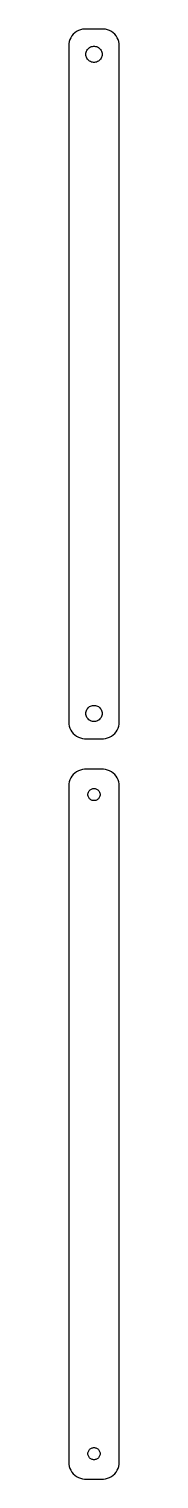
# Model space of a CAD drawing. Header units: metres. Extents: x -8 to 8, y 114 to 543.
import ezdxf

# ---------------------------------------------------------------- set-up
doc = ezdxf.new("R2010")
doc.units = ezdxf.units.M

msp = doc.modelspace()

# ---------------------------------------------------------------- linework, layer by layer
for p, q in [((-6.54507, 540.939), (-6.88153, 540.409)), ((-6.14484, 541.423), (-6.54507, 540.939)), ((-5.68712, 541.853), (-6.14484, 541.423)), ((-5.17912, 542.222), (-5.68712, 541.853)), ((-4.62889, 542.524), (-5.17912, 542.222)), ((-4.04507, 542.755), (-4.62889, 542.524)), ((-3.4369, 542.911), (-4.04507, 542.755)), ((-2.81395, 542.99), (-3.4369, 542.911)), ((2.81395, 542.99), (-2.81395, 542.99)), ((3.4369, 542.911), (2.81395, 542.99)), ((4.04507, 542.755), (3.4369, 542.911)), ((4.62889, 542.524), (4.04507, 542.755)), ((5.17912, 542.222), (4.62889, 542.524)), ((5.68712, 541.853), (5.17912, 542.222)), ((6.14484, 541.423), (5.68712, 541.853)), ((6.54507, 540.939), (6.14484, 541.423)), ((6.88153, 540.409), (6.54507, 540.939)), ((-7.46057, 538.627), (-7.5, 538)), ((-7.5, 538), (-7.5, 338)), ((-7.34291, 539.243), (-7.46057, 538.627)), ((-7.14888, 539.841), (-7.34291, 539.243)), ((-6.88153, 540.409), (-7.14888, 539.841)), ((-2.32458, 536.097), (-2.23146, 536.383)), ((-2.23146, 536.383), (-2.10313, 536.656)), ((-2.10313, 536.656), (-1.94164, 536.911)), ((-1.94164, 536.911), (-1.74951, 537.143)), ((-1.74951, 537.143), (-1.52982, 537.349)), ((-1.52982, 537.349), (-1.28598, 537.526)), ((-1.28598, 537.526), (-1.02187, 537.672)), ((-1.02187, 537.672), (-0.741638, 537.783)), ((-0.741638, 537.783), (-0.449707, 537.857)), ((-0.449707, 537.857), (-0.150696, 537.895)), ((-0.150696, 537.895), (0.150696, 537.895)), ((0.150696, 537.895), (0.449707, 537.857)), ((0.449707, 537.857), (0.741638, 537.783)), ((0.741638, 537.783), (1.02187, 537.672)), ((1.02187, 537.672), (1.28598, 537.526)), ((1.28598, 537.526), (1.52982, 537.349)), ((1.52982, 537.349), (1.74951, 537.143)), ((1.74951, 537.143), (1.94164, 536.911)), ((1.94164, 536.911), (2.10313, 536.656)), ((2.10313, 536.656), (2.23146, 536.383)), ((2.23146, 536.383), (2.32458, 536.097)), ((7.14888, 539.841), (6.88153, 540.409)), ((7.34291, 539.243), (7.14888, 539.841)), ((7.46057, 538.627), (7.34291, 539.243)), ((7.5, 538), (7.46057, 538.627)), ((7.5, 338), (7.5, 538)), ((-2.39999, 535.5), (-2.38107, 535.801)), ((-2.38107, 535.199), (-2.39999, 535.5)), ((-2.38107, 535.801), (-2.32458, 536.097)), ((-2.32458, 534.903), (-2.38107, 535.199)), ((-2.23146, 534.617), (-2.32458, 534.903)), ((-2.10313, 534.344), (-2.23146, 534.617)), ((-1.94164, 534.089), (-2.10313, 534.344)), ((-1.74951, 533.857), (-1.94164, 534.089)), ((-1.52982, 533.651), (-1.74951, 533.857)), ((-1.28598, 533.474), (-1.52982, 533.651)), ((-1.02187, 533.328), (-1.28598, 533.474)), ((-0.741638, 533.217), (-1.02187, 533.328)), ((-0.449707, 533.143), (-0.741638, 533.217)), ((-0.150696, 533.105), (-0.449707, 533.143)), ((0.150696, 533.105), (-0.150696, 533.105)), ((0.449707, 533.143), (0.150696, 533.105)), ((0.741638, 533.217), (0.449707, 533.143)), ((1.02187, 533.328), (0.741638, 533.217)), ((1.28598, 533.474), (1.02187, 533.328)), ((1.52982, 533.651), (1.28598, 533.474)), ((1.74951, 533.857), (1.52982, 533.651)), ((1.94164, 534.089), (1.74951, 533.857)), ((2.10313, 534.344), (1.94164, 534.089)), ((2.23146, 534.617), (2.10313, 534.344)), ((2.32458, 534.903), (2.23146, 534.617)), ((2.32458, 536.097), (2.38107, 535.801)), ((2.38107, 535.199), (2.32458, 534.903)), ((2.38107, 535.801), (2.39999, 535.5)), ((2.39999, 535.5), (2.38107, 535.199)), ((-2.39999, 340.5), (-2.38107, 340.801)), ((-2.38107, 340.199), (-2.39999, 340.5)), ((-2.38107, 340.801), (-2.32458, 341.097)), ((-2.32458, 339.903), (-2.38107, 340.199)), ((-2.32458, 341.097), (-2.23146, 341.383)), ((-2.23146, 339.617), (-2.32458, 339.903)), ((-2.23146, 341.383), (-2.10313, 341.656)), ((-2.10313, 339.344), (-2.23146, 339.617)), ((-2.10313, 341.656), (-1.94164, 341.911)), ((-1.94164, 339.089), (-2.10313, 339.344)), ((-1.94164, 341.911), (-1.74951, 342.143)), ((-1.74951, 338.857), (-1.94164, 339.089)), ((-1.74951, 342.143), (-1.52982, 342.349)), ((-1.52982, 342.349), (-1.28598, 342.526)), ((-1.28598, 342.526), (-1.02187, 342.672)), ((-1.02187, 342.672), (-0.741638, 342.783)), ((-0.741638, 342.783), (-0.449707, 342.857)), ((-0.449707, 342.857), (-0.150696, 342.895)), ((-0.150696, 342.895), (0.150696, 342.895)), ((0.150696, 342.895), (0.449707, 342.857)), ((0.449707, 342.857), (0.741638, 342.783)), ((0.741638, 342.783), (1.02187, 342.672)), ((1.02187, 342.672), (1.28598, 342.526)), ((1.28598, 342.526), (1.52982, 342.349)), ((1.52982, 342.349), (1.74951, 342.143)), ((1.74951, 342.143), (1.94164, 341.911)), ((1.94164, 339.089), (1.74951, 338.857)), ((1.94164, 341.911), (2.10313, 341.656)), ((2.10313, 339.344), (1.94164, 339.089)), ((2.10313, 341.656), (2.23146, 341.383)), ((2.23146, 339.617), (2.10313, 339.344)), ((2.23146, 341.383), (2.32458, 341.097)), ((2.32458, 339.903), (2.23146, 339.617)), ((2.32458, 341.097), (2.38107, 340.801)), ((2.38107, 340.199), (2.32458, 339.903)), ((2.38107, 340.801), (2.39999, 340.5)), ((2.39999, 340.5), (2.38107, 340.199)), ((-7.5, 338), (-7.46057, 337.373)), ((-7.46057, 337.373), (-7.34291, 336.757)), ((-7.34291, 336.757), (-7.14888, 336.159)), ((-7.14888, 336.159), (-6.88153, 335.591)), ((-6.88153, 335.591), (-6.54507, 335.061)), ((-6.54507, 335.061), (-6.14484, 334.577)), ((-1.52982, 338.651), (-1.74951, 338.857)), ((-1.28598, 338.474), (-1.52982, 338.651)), ((-1.02187, 338.328), (-1.28598, 338.474)), ((-0.741638, 338.217), (-1.02187, 338.328)), ((-0.449707, 338.143), (-0.741638, 338.217)), ((-0.150696, 338.105), (-0.449707, 338.143)), ((0.150696, 338.105), (-0.150696, 338.105)), ((0.449707, 338.143), (0.150696, 338.105)), ((0.741638, 338.217), (0.449707, 338.143)), ((1.02187, 338.328), (0.741638, 338.217)), ((1.28598, 338.474), (1.02187, 338.328)), ((1.52982, 338.651), (1.28598, 338.474)), ((1.74951, 338.857), (1.52982, 338.651)), ((6.14484, 334.577), (6.54507, 335.061)), ((6.54507, 335.061), (6.88153, 335.591)), ((6.88153, 335.591), (7.14888, 336.159)), ((7.14888, 336.159), (7.34291, 336.757)), ((7.34291, 336.757), (7.46057, 337.373)), ((7.46057, 337.373), (7.5, 338)), ((-6.14484, 334.577), (-5.68712, 334.147)), ((-5.68712, 334.147), (-5.17912, 333.778)), ((-5.17912, 333.778), (-4.62889, 333.476)), ((-4.62889, 333.476), (-4.04507, 333.245)), ((-4.04507, 333.245), (-3.4369, 333.089)), ((-3.4369, 333.089), (-2.81395, 333.01)), ((-2.81395, 333.01), (2.81395, 333.01)), ((2.81395, 333.01), (3.4369, 333.089)), ((3.4369, 333.089), (4.04507, 333.245)), ((4.04507, 333.245), (4.62889, 333.476)), ((4.62889, 333.476), (5.17912, 333.778)), ((5.17912, 333.778), (5.68712, 334.147)), ((5.68712, 334.147), (6.14484, 334.577)), ((-6.54507, 321.939), (-6.88153, 321.409)), ((-6.14484, 322.423), (-6.54507, 321.939)), ((-5.68712, 322.853), (-6.14484, 322.423)), ((-5.17912, 323.222), (-5.68712, 322.853)), ((-4.62889, 323.524), (-5.17912, 323.222)), ((-4.04507, 323.755), (-4.62889, 323.524)), ((-3.4369, 323.911), (-4.04507, 323.755)), ((-2.81395, 323.99), (-3.4369, 323.911)), ((2.81395, 323.99), (-2.81395, 323.99)), ((3.4369, 323.911), (2.81395, 323.99)), ((4.04507, 323.755), (3.4369, 323.911)), ((4.62889, 323.524), (4.04507, 323.755)), ((5.17912, 323.222), (4.62889, 323.524)), ((5.68712, 322.853), (5.17912, 323.222)), ((6.14484, 322.423), (5.68712, 322.853)), ((6.54507, 321.939), (6.14484, 322.423)), ((6.88153, 321.409), (6.54507, 321.939)), ((-7.46057, 319.627), (-7.5, 319)), ((-7.5, 319), (-7.5, 119)), ((-7.34291, 320.243), (-7.46057, 319.627)), ((-7.14888, 320.841), (-7.34291, 320.243)), ((-6.88153, 321.409), (-7.14888, 320.841)), ((-1.57735, 317.367), (-1.45622, 317.558)), ((-1.45622, 317.558), (-1.31213, 317.732)), ((-1.31213, 317.732), (-1.14735, 317.887)), ((-1.14735, 317.887), (-0.964478, 318.02)), ((-0.964478, 318.02), (-0.766388, 318.129)), ((-0.766388, 318.129), (-0.556229, 318.212)), ((-0.556229, 318.212), (-0.33728, 318.268)), ((-0.33728, 318.268), (-0.113022, 318.296)), ((-0.113022, 318.296), (0.113022, 318.296)), ((0.113022, 318.296), (0.33728, 318.268)), ((0.33728, 318.268), (0.556229, 318.212)), ((0.556229, 318.212), (0.766388, 318.129)), ((0.766388, 318.129), (0.964478, 318.02)), ((0.964478, 318.02), (1.14735, 317.887)), ((1.14735, 317.887), (1.31213, 317.732)), ((1.31213, 317.732), (1.45622, 317.558)), ((1.45622, 317.558), (1.57735, 317.367)), ((7.14888, 320.841), (6.88153, 321.409)), ((7.34291, 320.243), (7.14888, 320.841)), ((7.46057, 319.627), (7.34291, 320.243)), ((7.5, 319), (7.46057, 319.627)), ((7.5, 119), (7.5, 319)), ((-1.79999, 316.5), (-1.7858, 316.726)), ((-1.7858, 316.274), (-1.79999, 316.5)), ((-1.7858, 316.726), (-1.74344, 316.948)), ((-1.74344, 316.052), (-1.7858, 316.274)), ((-1.74344, 316.948), (-1.67358, 317.163)), ((-1.67358, 315.837), (-1.74344, 316.052)), ((-1.67358, 317.163), (-1.57735, 317.367)), ((-1.57735, 315.633), (-1.67358, 315.837)), ((-1.45622, 315.442), (-1.57735, 315.633)), ((-1.31213, 315.268), (-1.45622, 315.442)), ((-1.14735, 315.113), (-1.31213, 315.268)), ((-0.964478, 314.98), (-1.14735, 315.113)), ((-0.766388, 314.871), (-0.964478, 314.98)), ((-0.556229, 314.788), (-0.766388, 314.871)), ((-0.33728, 314.732), (-0.556229, 314.788)), ((-0.113022, 314.704), (-0.33728, 314.732)), ((0.113022, 314.704), (-0.113022, 314.704)), ((0.33728, 314.732), (0.113022, 314.704)), ((0.556229, 314.788), (0.33728, 314.732)), ((0.766388, 314.871), (0.556229, 314.788)), ((0.964478, 314.98), (0.766388, 314.871)), ((1.14735, 315.113), (0.964478, 314.98)), ((1.31213, 315.268), (1.14735, 315.113)), ((1.45622, 315.442), (1.31213, 315.268)), ((1.57735, 315.633), (1.45622, 315.442)), ((1.57735, 317.367), (1.67358, 317.163)), ((1.67358, 315.837), (1.57735, 315.633)), ((1.67358, 317.163), (1.74344, 316.948)), ((1.74344, 316.052), (1.67358, 315.837)), ((1.74344, 316.948), (1.7858, 316.726)), ((1.7858, 316.274), (1.74344, 316.052)), ((1.7858, 316.726), (1.79999, 316.5)), ((1.79999, 316.5), (1.7858, 316.274)), ((-1.79999, 121.5), (-1.7858, 121.726)), ((-1.7858, 121.274), (-1.79999, 121.5)), ((-1.7858, 121.726), (-1.74344, 121.948)), ((-1.74344, 121.052), (-1.7858, 121.274)), ((-1.74344, 121.948), (-1.67358, 122.163)), ((-1.67358, 120.837), (-1.74344, 121.052)), ((-1.67358, 122.163), (-1.57735, 122.367)), ((-1.57735, 120.633), (-1.67358, 120.837)), ((-1.57735, 122.367), (-1.45622, 122.558)), ((-1.45622, 120.442), (-1.57735, 120.633)), ((-1.45622, 122.558), (-1.31213, 122.732)), ((-1.31213, 120.268), (-1.45622, 120.442)), ((-1.31213, 122.732), (-1.14735, 122.887)), ((-1.14735, 120.113), (-1.31213, 120.268)), ((-1.14735, 122.887), (-0.964478, 123.02)), ((-0.964478, 123.02), (-0.766388, 123.129)), ((-0.766388, 123.129), (-0.556229, 123.212)), ((-0.556229, 123.212), (-0.33728, 123.268)), ((-0.33728, 123.268), (-0.113022, 123.296)), ((-0.113022, 123.296), (0.113022, 123.296)), ((0.113022, 123.296), (0.33728, 123.268)), ((0.33728, 123.268), (0.556229, 123.212)), ((0.556229, 123.212), (0.766388, 123.129)), ((0.766388, 123.129), (0.964478, 123.02)), ((0.964478, 123.02), (1.14735, 122.887)), ((1.14735, 122.887), (1.31213, 122.732)), ((1.31213, 120.268), (1.14735, 120.113)), ((1.31213, 122.732), (1.45622, 122.558)), ((1.45622, 120.442), (1.31213, 120.268)), ((1.45622, 122.558), (1.57735, 122.367)), ((1.57735, 120.633), (1.45622, 120.442)), ((1.57735, 122.367), (1.67358, 122.163)), ((1.67358, 120.837), (1.57735, 120.633)), ((1.67358, 122.163), (1.74344, 121.948)), ((1.74344, 121.052), (1.67358, 120.837)), ((1.74344, 121.948), (1.7858, 121.726)), ((1.7858, 121.274), (1.74344, 121.052)), ((1.7858, 121.726), (1.79999, 121.5)), ((1.79999, 121.5), (1.7858, 121.274)), ((-7.5, 119), (-7.46057, 118.373)), ((-7.46057, 118.373), (-7.34291, 117.757)), ((-7.34291, 117.757), (-7.14888, 117.159)), ((-7.14888, 117.159), (-6.88153, 116.591)), ((-6.88153, 116.591), (-6.54507, 116.061)), ((-6.54507, 116.061), (-6.14484, 115.577)), ((-0.964478, 119.98), (-1.14735, 120.113)), ((-0.766388, 119.871), (-0.964478, 119.98)), ((-0.556229, 119.788), (-0.766388, 119.871)), ((-0.33728, 119.732), (-0.556229, 119.788)), ((-0.113022, 119.704), (-0.33728, 119.732)), ((0.113022, 119.704), (-0.113022, 119.704)), ((0.33728, 119.732), (0.113022, 119.704)), ((0.556229, 119.788), (0.33728, 119.732)), ((0.766388, 119.871), (0.556229, 119.788)), ((0.964478, 119.98), (0.766388, 119.871)), ((1.14735, 120.113), (0.964478, 119.98)), ((6.14484, 115.577), (6.54507, 116.061)), ((6.54507, 116.061), (6.88153, 116.591)), ((6.88153, 116.591), (7.14888, 117.159)), ((7.14888, 117.159), (7.34291, 117.757)), ((7.34291, 117.757), (7.46057, 118.373)), ((7.46057, 118.373), (7.5, 119)), ((-6.14484, 115.577), (-5.68712, 115.147)), ((-5.68712, 115.147), (-5.17912, 114.778)), ((-5.17912, 114.778), (-4.62889, 114.476)), ((-4.62889, 114.476), (-4.04507, 114.245)), ((-4.04507, 114.245), (-3.4369, 114.089)), ((-3.4369, 114.089), (-2.81395, 114.01)), ((-2.81395, 114.01), (2.81395, 114.01)), ((2.81395, 114.01), (3.4369, 114.089)), ((3.4369, 114.089), (4.04507, 114.245)), ((4.04507, 114.245), (4.62889, 114.476)), ((4.62889, 114.476), (5.17912, 114.778)), ((5.17912, 114.778), (5.68712, 115.147)), ((5.68712, 115.147), (6.14484, 115.577))]:
    msp.add_line(p, q)

doc.saveas('drawing.dxf')
